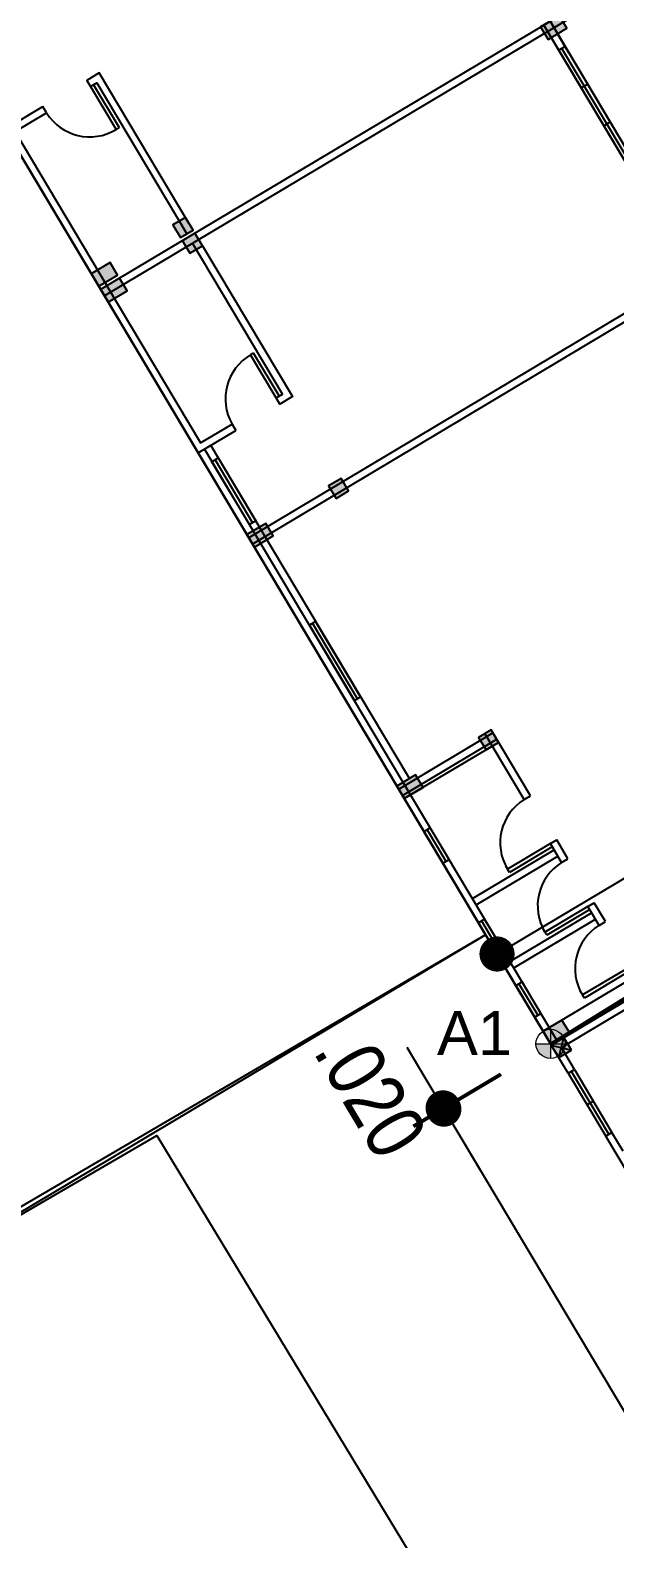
# Model space of a CAD drawing. Header units: millimetres. Extents: x 120 to 288, y 58 to 216.
# Drawn here: x 221.96 to 223.95, y 201.23 to 206.38 of the extents above; entities that cross this region are included whole.
import ezdxf

# ---------------------------------------------------------------- set-up
doc = ezdxf.new("R2010")
doc.units = ezdxf.units.MM
doc.header["$LTSCALE"] = 0.3
doc.header["$MEASUREMENT"] = 0
doc.layers.get('0').update_dxf_attribs({"linetype": 'CONTINUOUS', "lineweight": 13})
doc.layers.get('DEFPOINTS').update_dxf_attribs({"linetype": 'CONTINUOUS', "lineweight": 13})
doc.layers.add('COC TIM DUONG', color=1, linetype='CONTINUOUS', lineweight=13)
for name, color, linetype in [('HATCH', 8, 'CONTINUOUS'), ('HATCH1', 8, 'CONTINUOUS'), ('LAYER 1', 1, 'CONTINUOUS'), ('LAYER5', 5, 'CONTINUOUS'), ('LAYER7', 7, 'CONTINUOUS'), ('TEXT', 1, 'CONTINUOUS'), ('TUONG', 7, 'CONTINUOUS')]:
    doc.layers.add(name, color=color, linetype=linetype)
doc.styles.add('HELVE-KT', font='vhelvcn.TTF')
doc.styles.add('VNI_HELVE', font='vhelven.TTF')
doc.linetypes.add('FENCELINE2', pattern='A,0.25,-0.1,[132,ltypeshp.shx,S=0.1,R=0,X=-0.1,Y=0],-0.1,1', length=1.45)
doc.dimstyles.new('1-400', dxfattribs={"dimtxt": 0.2, "dimasz": 0.12, "dimexe": 0.12, "dimexo": 0.2, "dimgap": 0.12, "dimtad": 1, "dimdec": 3, "dimlfac": 4, "dimzin": 4, "dimdsep": 46, "dimtxsty": 'HELVE-KT', "dimblk1": 'DOT', "dimblk2": 'DOT', "dimsah": 1, "dimcen": -0.18, "dimadec": 3, "dimazin": 0, "dimtfac": 1, "dimtdec": 3, "dimtmove": 2, "dimatfit": 3, "dimldrblk": 'DOT', "dimfxl": 0, "dimtolj": 1, "dimtzin": 4, "dimarcsym": 0})

# ---------------------------------------------------------------- blocks, each defined once
blk = doc.blocks.new('TTAT')
at = {"layer": 'HATCH', "ltscale": 5}
for points in [[(-121961.41, 340867.551), (-121961.41, 340867.251), (-121961.21, 340867.251), (-121961.21, 340867.551)], [(-121957.51, 340867.551), (-121957.51, 340867.251), (-121957.31, 340867.251), (-121957.31, 340867.551)], [(-121953.51, 340867.551), (-121953.51, 340867.251), (-121953.31, 340867.251), (-121953.31, 340867.551)], [(-121949.61, 340867.551), (-121949.61, 340867.251), (-121949.41, 340867.251), (-121949.41, 340867.551)], [(-121949.36, 340867.551), (-121949.36, 340867.251), (-121949.16, 340867.251), (-121949.16, 340867.551)], [(-121957.51, 340866.251), (-121957.51, 340866.051), (-121957.31, 340866.051), (-121957.31, 340866.251)], [(-121953.51, 340866.251), (-121953.51, 340866.051), (-121953.31, 340866.051), (-121953.31, 340866.251)], [(-121949.61, 340866.251), (-121949.61, 340866.051), (-121949.41, 340866.051), (-121949.41, 340866.251)], [(-121949.36, 340866.251), (-121949.36, 340866.051), (-121949.16, 340866.051), (-121949.16, 340866.251)], [(-121949.61, 340860.551), (-121949.61, 340860.251), (-121949.41, 340860.251), (-121949.41, 340860.551)]]:
    blk.add_hatch(color=256, dxfattribs=at).paths.add_polyline_path(points)
for points in [[(-121961.41, 340867.551), (-121961.41, 340867.251), (-121961.21, 340867.251), (-121961.21, 340867.551)], [(-121961.21, 340857.351), (-121961.41, 340857.351), (-121961.41, 340867.551), (-121961.21, 340867.551)], [(-121957.51, 340867.551), (-121957.51, 340867.251), (-121957.31, 340867.251), (-121957.31, 340867.551)], [(-121953.51, 340867.551), (-121953.51, 340867.251), (-121953.31, 340867.251), (-121953.31, 340867.551)], [(-121949.61, 340867.551), (-121949.61, 340867.251), (-121949.41, 340867.251), (-121949.41, 340867.551)], [(-121949.36, 340867.551), (-121949.36, 340867.251), (-121949.16, 340867.251), (-121949.16, 340867.551)], [(-121957.51, 340866.251), (-121957.51, 340866.051), (-121957.31, 340866.051), (-121957.31, 340866.251)], [(-121953.51, 340866.251), (-121953.51, 340866.051), (-121953.31, 340866.051), (-121953.31, 340866.251)], [(-121949.61, 340866.251), (-121949.61, 340866.051), (-121949.41, 340866.051), (-121949.41, 340866.251)], [(-121949.36, 340866.251), (-121949.36, 340866.051), (-121949.16, 340866.051), (-121949.16, 340866.251)], [(-121949.61, 340860.551), (-121949.61, 340860.251), (-121949.41, 340860.251), (-121949.41, 340860.551)]]:
    blk.add_lwpolyline(points, close=True, dxfattribs=at)
for points in [[(-121961.41, 340867.551), (-121957.31, 340867.551)], [(-121961.41, 340867.451), (-121957.31, 340867.451)], [(-121960.26, 340867.451), (-121960.26, 340866.151)], [(-121960.16, 340867.451), (-121960.16, 340866.151)], [(-121959.26, 340867.451), (-121959.26, 340866.151)], [(-121959.16, 340867.451), (-121959.16, 340866.151)], [(-121957.51, 340866.051), (-121957.51, 340867.551)], [(-121957.46, 340867.551), (-121957.46, 340866.051)], [(-121957.36, 340867.551), (-121957.36, 340866.051)], [(-121957.31, 340867.451), (-121953.31, 340867.451)], [(-121953.46, 340860.401), (-121953.46, 340867.551)], [(-121952.01, 340867.451), (-121953.41, 340867.451)], [(-121953.36, 340860.401), (-121953.36, 340867.551)], [(-121949.41, 340867.551), (-121952.01, 340867.551), (-121952.01, 340866.951)], [(-121949.41, 340867.451), (-121951.91, 340867.451), (-121951.91, 340866.951)], [(-121949.51, 340857.551), (-121949.51, 340867.551)], [(-121949.46, 340867.551), (-121946.86, 340867.551), (-121946.86, 340866.951)], [(-121949.46, 340867.451), (-121946.96, 340867.451), (-121946.96, 340866.951)], [(-121949.41, 340857.551), (-121949.41, 340867.551)], [(-121949.41, 340867.551), (-121949.36, 340867.551)], [(-121957.31, 340867.351), (-121953.31, 340867.351)], [(-121952.01, 340867.351), (-121953.41, 340867.351)], [(-121951.91, 340866.951), (-121952.01, 340866.951)], [(-121946.96, 340866.951), (-121946.86, 340866.951)], [(-121960.36, 340866.151), (-121960.06, 340866.151)], [(-121960.36, 340866.151), (-121960.36, 340866.051)], [(-121960.06, 340866.151), (-121960.06, 340866.051)], [(-121959.36, 340866.151), (-121959.06, 340866.151)], [(-121959.36, 340866.151), (-121959.36, 340866.051)], [(-121959.06, 340866.151), (-121959.06, 340866.051)], [(-121958.36, 340866.151), (-121957.31, 340866.151)], [(-121958.36, 340866.151), (-121958.36, 340866.051)], [(-121949.61, 340866.051), (-121952.01, 340866.051), (-121952.01, 340866.251), (-121951.91, 340866.251), (-121951.91, 340866.151), (-121949.51, 340866.151)], [(-121949.26, 340866.051), (-121946.86, 340866.051), (-121946.86, 340866.251), (-121946.96, 340866.251), (-121946.96, 340866.151), (-121949.36, 340866.151)], [(-121960.36, 340866.051), (-121960.06, 340866.051)], [(-121959.36, 340866.051), (-121959.06, 340866.051)], [(-121958.36, 340866.051), (-121957.31, 340866.051)], [(-121952.21, 340860.501), (-121949.41, 340860.501)], [(-121949.41, 340860.501), (-121952.21, 340860.501)], [(-121952.21, 340860.401), (-121949.41, 340860.401)], [(-121949.41, 340860.401), (-121952.21, 340860.401)], [(-121949.91, 340860.501), (-121949.61, 340860.501)], [(-121949.91, 340860.401), (-121949.61, 340860.401)], [(-121949.81, 340860.501), (-121949.41, 340860.501)], [(-121949.81, 340860.401), (-121949.41, 340860.401)]]:
    blk.add_lwpolyline(points, dxfattribs=at)
at = {"layer": 'HATCH', "linetype": 'Continuous'}
for points in [[(-121960.985, 340867.551), (-121960.985, 340867.451), (-121960.485, 340867.451), (-121960.485, 340867.551)], [(-121959.985, 340867.551), (-121959.985, 340867.451), (-121959.485, 340867.451), (-121959.485, 340867.551)], [(-121958.535, 340867.551), (-121958.535, 340867.451), (-121958.035, 340867.451), (-121958.035, 340867.551)], [(-121956.01, 340867.451), (-121956.01, 340867.351), (-121954.81, 340867.351), (-121954.81, 340867.451)], [(-121953.21, 340867.451), (-121952.21, 340867.451), (-121952.21, 340867.351), (-121953.21, 340867.351)]]:
    blk.add_lwpolyline(points, close=True, dxfattribs=at)
for points in [[(-121960.485, 340867.501), (-121960.985, 340867.501)], [(-121959.485, 340867.501), (-121959.985, 340867.501)], [(-121958.035, 340867.501), (-121958.535, 340867.501)], [(-121956.01, 340867.401), (-121954.81, 340867.401)], [(-121952.21, 340867.401), (-121953.21, 340867.401)], [(-121961.11, 340866.151), (-121961.11, 340866.834)], [(-121961.11, 340866.834), (-121961.06, 340866.834)], [(-121961.06, 340866.151), (-121961.06, 340866.834)], [(-121961.06, 340866.834), (-121961.01, 340866.834)], [(-121960.11, 340866.151), (-121960.11, 340866.834)], [(-121960.11, 340866.834), (-121960.06, 340866.834)], [(-121960.06, 340866.151), (-121960.06, 340866.834)], [(-121960.06, 340866.834), (-121960.01, 340866.834)], [(-121959.11, 340866.151), (-121959.11, 340866.834)], [(-121959.11, 340866.834), (-121959.06, 340866.834)], [(-121959.06, 340866.151), (-121959.06, 340866.834)], [(-121959.06, 340866.834), (-121959.01, 340866.834)], [(-121951.91, 340866.251), (-121951.227, 340866.251)], [(-121951.91, 340866.201), (-121951.227, 340866.201)], [(-121951.227, 340866.201), (-121951.227, 340866.251)], [(-121946.96, 340866.251), (-121947.642, 340866.251)], [(-121947.642, 340866.201), (-121947.642, 340866.251)], [(-121946.96, 340866.201), (-121947.642, 340866.201)], [(-121949.81, 340860.501), (-121952.21, 340860.501)], [(-121952.21, 340860.451), (-121949.81, 340860.451)], [(-121949.81, 340860.401), (-121952.21, 340860.401)], [(-121951.01, 340860.501), (-121951.01, 340860.401)], [(-121950.41, 340860.501), (-121950.41, 340860.401)], [(-121949.81, 340860.401), (-121949.81, 340860.501)]]:
    blk.add_lwpolyline(points, dxfattribs=at)
for centre, start, end in [((-121961.056, 340866.137), 1.188, 90.255), ((-121960.056, 340866.137), 1.188, 90.255), ((-121959.056, 340866.137), 1.188, 90.255), ((-121951.924, 340866.254), 359.745, 88.812), ((-121946.945, 340866.254), 91.188, 180.255)]:
    blk.add_arc(centre, 0.697, start, end, dxfattribs=at)
blk = doc.blocks.new('_DOT')
at = {"color": 0, "linetype": 'ByBlock'}
blk.add_line((-0.5, 0), (-1, 0), dxfattribs=at)
at = {"color": 0, "linetype": 'ByBlock', "const_width": 0.5}
blk.add_lwpolyline([(-0.25, 0, 1), (0.25, 0, 1)], format="xyb", close=True, dxfattribs=at)
blk = doc.blocks.new('*D1493')
at = {"layer": 'DEFPOINTS', "color": 0, "lineweight": -2, "ltscale": 5}
for p in [(223.7341, 202.9172), (223.7367, 202.9129), (223.367, 202.6983)]:
    blk.add_point(p, dxfattribs=at)
at = {"layer": 'LAYER 1', "color": 0, "lineweight": -2, "ltscale": 5}
for p, q in [((223.3055, 202.8013), (223.244, 202.9044)), ((223.5624, 202.8148), (223.2639, 202.6368)), ((223.5649, 202.8105), (223.2665, 202.6325)), ((223.3695, 202.694), (223.367, 202.6983)), ((223.431, 202.5909), (223.4925, 202.4878))]:
    blk.add_line(p, q, dxfattribs=at)
at = {"layer": 'LAYER 1', "color": 0, "lineweight": -2, "ltscale": 5, "xscale": 0.12, "yscale": 0.12, "zscale": 0.12}
for p, rotation in [((223.367, 202.6983), 300.8132053398299), ((223.3695, 202.694), 120.8132053398299)]:
    blk.add_blockref('_DOT', p, dxfattribs=dict(at, rotation=rotation))
at = {"layer": 'LAYER 1', "color": 0, "ltscale": 5, "insert": (223.1195, 202.7495), "char_height": 0.2, "attachment_point": 5, "rotation": 300.8132, "style": 'HELVE-KT'}
blk.add_mtext('\\A1;.020', dxfattribs=at)
blk = doc.blocks.new('KUKJKJKJ')
at = {"ltscale": 8}
h = blk.add_hatch(color=6, dxfattribs=at)
h.paths.add_polyline_path([(697484.93, 1090351.95), (697484.93, 1090349.05), (697487.83, 1090349.05, 0.414214)])
h.paths.add_polyline_path([(697484.93, 1090349.05), (697482.03, 1090349.05, 0.414214), (697484.93, 1090346.15)])
at = {"color": 6, "ltscale": 8}
for points in [[(697484.93, 1090351.95), (697484.93, 1090346.15)], [(697482.03, 1090349.05), (697487.83, 1090349.05)]]:
    blk.add_lwpolyline(points, dxfattribs=at)
blk.add_circle((697484.93, 1090349.05), 2.9, dxfattribs=at)
blk = doc.blocks.new('*D1502')
at = {"layer": 'DEFPOINTS', "color": 0, "lineweight": -2, "ltscale": 5}
for p in [(223.7367, 202.9129), (226.618, 198.082), (226.2509, 197.863)]:
    blk.add_point(p, dxfattribs=at)
at = {"layer": 'LAYER 1', "color": 0, "lineweight": -2, "ltscale": 5}
for p, q in [((223.5649, 202.8105), (223.2665, 202.6325)), ((223.431, 202.5909), (226.1894, 197.966)), ((226.4463, 197.9795), (226.1478, 197.8015))]:
    blk.add_line(p, q, dxfattribs=at)
at = {"layer": 'LAYER 1', "color": 0, "lineweight": -2, "ltscale": 5, "xscale": 0.12, "yscale": 0.12, "zscale": 0.12}
for p, rotation in [((223.3695, 202.694), 120.8132059761309), ((226.2509, 197.863), 300.813205976131)]:
    blk.add_blockref('_DOT', p, dxfattribs=dict(at, rotation=rotation))
at = {"layer": 'LAYER 1', "color": 0, "ltscale": 5, "insert": (225.001, 200.3923), "char_height": 0.2, "attachment_point": 5, "rotation": 300.8132, "style": 'HELVE-KT'}
blk.add_mtext('\\A1;22.500', dxfattribs=at)
blk = doc.blocks.new('*D1505')
at = {"layer": 'DEFPOINTS', "color": 0, "lineweight": -2, "ltscale": 5}
for p in [(225.591, 204.4404), (225.7764, 204.1295), (223.7367, 202.9129)]:
    blk.add_point(p, dxfattribs=at)
at = {"layer": 'LAYER 1', "color": 0, "lineweight": -2, "ltscale": 5}
for p, q in [((225.674, 204.3013), (225.5295, 204.5435)), ((223.6543, 203.2853), (225.4879, 204.379)), ((223.6342, 203.0847), (223.4898, 203.3269))]:
    blk.add_line(p, q, dxfattribs=at)
at = {"layer": 'LAYER 1', "color": 0, "lineweight": -2, "ltscale": 5, "xscale": 0.12, "yscale": 0.12, "zscale": 0.12}
for p, rotation in [((225.591, 204.4404), 30.8132059759178), ((223.5512, 203.2238), 210.8132059759178)]:
    blk.add_blockref('_DOT', p, dxfattribs=dict(at, rotation=rotation))
at = {"layer": 'LAYER 1', "color": 0, "ltscale": 5, "insert": (224.4573, 204.0229), "char_height": 0.2, "attachment_point": 5, "rotation": 30.8132, "style": 'HELVE-KT'}
blk.add_mtext('\\A1;9.500', dxfattribs=at)

msp = doc.modelspace()

# ---------------------------------------------------------------- hatches: boundary and pattern name
at = {"layer": 'LAYER7', "ltscale": 5}
h = msp.add_hatch(color=256, dxfattribs=at)
h.paths.add_polyline_path([(223.77096, 202.90427), (223.73668, 202.91294), (223.7623, 202.87)])
h.paths.add_polyline_path([(223.77096, 202.90427), (223.7623, 202.87), (223.80524, 202.89561)])
h.paths.add_polyline_path([(223.77963, 202.93855), (223.77096, 202.90427), (223.80524, 202.89561)])
h.paths.add_polyline_path([(223.77963, 202.93855), (223.73668, 202.91294), (223.77096, 202.90427)])

# ---------------------------------------------------------------- linework, layer by layer
at = {"layer": 'HATCH1', "ltscale": 5}
msp.add_lwpolyline([(208.98014, 205.33449), (217.29663, 210.2008), (218.8222, 211.15273), (218.5989, 211.52713), (220.76675, 212.86611), (225.90127, 204.25738), (223.73343, 202.91839), (223.51206, 203.28955), (213.59128, 197.48367), (211.79067, 200.54935), (211.07975, 200.13871), (210.09162, 201.84941), (210.78714, 202.25792)], close=True, dxfattribs=at)
at = {"layer": 'HATCH1', "linetype": 'Continuous', "ltscale": 0.7}
for points in [[(218.5989, 211.52713), (223.73343, 202.91839), (225.90127, 204.25738), (220.76675, 212.86611), (218.5989, 211.52713)], [(221.90243, 202.32951), (223.51206, 203.28955), (218.8222, 211.15273), (217.29663, 210.2008), (221.90243, 202.32951)]]:
    msp.add_lwpolyline(points, dxfattribs=at)
at = {"layer": 'HATCH1', "ltscale": 5}
msp.add_lwpolyline([(223.51206, 203.28955), (218.8222, 211.15273)], dxfattribs=at)
at = {"layer": 'HATCH1', "linetype": 'FENCELINE2'}
msp.add_lwpolyline([(216.0562, 191.7819), (212.82875, 197.02699), (213.59128, 197.48367), (222.38919, 202.60412), (226.07292, 196.52226)], dxfattribs=at)
at = {"layer": 'LAYER5', "color": 163, "linetype": 'Continuous'}
for p, q in [((223.79431, 202.81632), (223.92237, 202.60161)), ((223.93311, 202.60801), (223.80505, 202.82272)), ((223.81578, 202.82912), (223.94384, 202.61441)), ((223.85834, 202.70896), (223.87981, 202.72177))]:
    msp.add_line(p, q, dxfattribs=at)
at = {"layer": 'LAYER7', "ltscale": 5}
for p, q in [((223.73668, 202.91294), (225.30407, 203.84778)), ((223.77096, 202.90427), (225.27393, 203.80069)), ((223.77963, 202.93855), (223.73668, 202.91294)), ((223.73668, 202.91294), (223.80524, 202.89561)), ((223.79431, 202.81632), (223.73668, 202.91294)), ((223.73668, 202.91294), (223.7623, 202.87)), ((223.7623, 202.87), (223.77963, 202.93855)), ((223.81578, 202.82912), (223.77096, 202.90427)), ((223.80524, 202.89561), (223.77963, 202.93855)), ((223.7623, 202.87), (223.80524, 202.89561)), ((224.10806, 202.29028), (223.92237, 202.60161)), ((223.98226, 202.55), (223.94384, 202.61441))]:
    msp.add_line(p, q, dxfattribs=at)
at = {"layer": 'TUONG', "linetype": 'ByBlock', "ltscale": 5, "const_width": 0.0075}
for points in [[(223.81578, 202.82912), (223.79431, 202.81632)], [(223.94384, 202.61441), (223.92237, 202.60161)]]:
    msp.add_lwpolyline(points, dxfattribs=at)

# ---------------------------------------------------------------- block references
at = {"layer": 'COC TIM DUONG', "color": 6, "xscale": 0.0171072000009076, "yscale": 0.01710719999391586, "zscale": 0.0171072}
msp.add_blockref('KUKJKJKJ', (-11708.28043, -18449.90218), dxfattribs=at)
at = {"layer": 'TUONG', "xscale": 0.2500000000083285, "yscale": 0.2500000000145519, "zscale": 0.25, "rotation": 120.8132059797431}
msp.add_blockref('TTAT', (57793.16029, 70040.87726), dxfattribs=at)

# ---------------------------------------------------------------- texts
at = {"layer": 'TEXT', "color": 4, "linetype": 'ByBlock', "style": 'VNI_HELVE'}
msp.add_text('A1', height=0.15, dxfattribs=at).set_placement((223.34612, 202.87908))

# ---------------------------------------------------------------- dimensions: what is measured, and where the dimension line sits
at = {"layer": 'LAYER 1', "ltscale": 5}
for p2, distance, picture, middle in [((225.77643, 204.12951), 0.36201, '*D1505', (224.45733, 204.02291)), ((226.61804, 198.08195), -0.42749, '*D1502', (225.00099, 200.39225))]:
    dim = msp.add_aligned_dim(p1=(223.73668, 202.91294), p2=p2, distance=distance, dimstyle='1-400', dxfattribs=at)
    dim.commit()
    dim.dimension.update_dxf_attribs({"geometry": picture, "text_midpoint": middle})
dim = msp.add_linear_dim(base=(223.36697, 202.69825), p1=(223.73668, 202.91294), p2=(223.73412, 202.91723), angle=120.81321, dimstyle='1-400', dxfattribs=at)
dim.commit()
dim.dimension.update_dxf_attribs({"geometry": '*D1493', "text_midpoint": (223.11951, 202.74949), "dimtype": 161})

doc.saveas('drawing.dxf')
